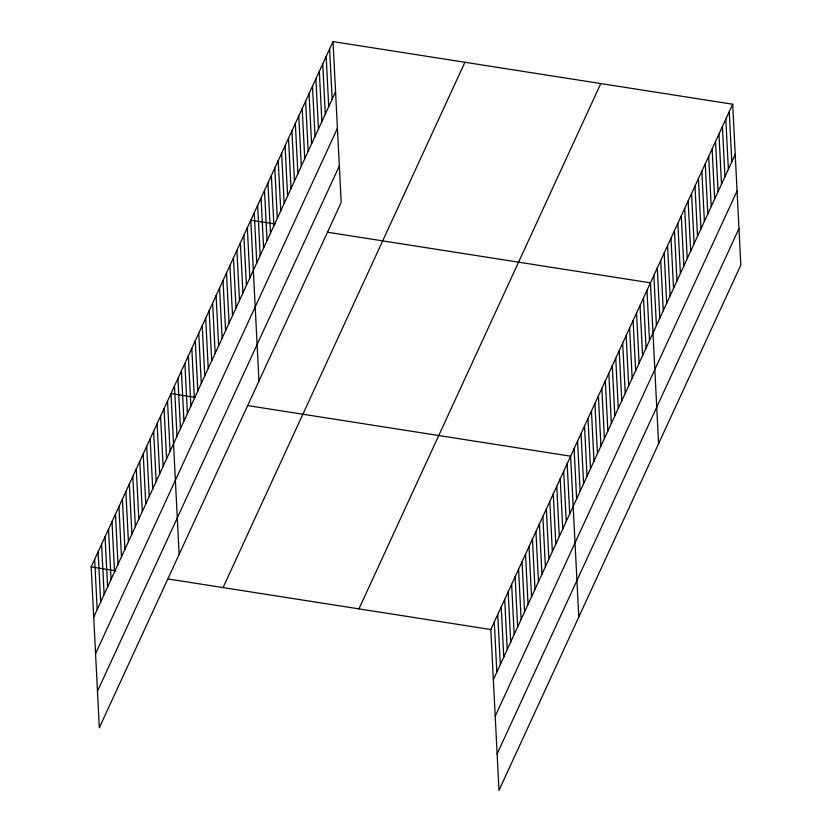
<?xml version="1.0" encoding="UTF-8"?>
<svg xmlns="http://www.w3.org/2000/svg" width="832" height="832" viewBox="0 0 832 832"><rect width="100%" height="100%" fill="white"/><g stroke="black" fill="none" stroke-linecap="round" stroke-linejoin="round"><path stroke-width="1.25" d="M333.029 41.6L341.182 202.457L99.32 727.771L91.177 566.914L333.029 41.6L732.68 104.229L740.823 265.086L498.971 790.4L490.818 629.543L732.68 104.229M93.714 617.094L335.577 91.77M95.566 653.619L337.428 128.294M97.469 691.246L339.331 165.932M223.059 587.59L464.911 62.265M358.935 608.878L600.798 83.564M493.355 679.713L735.218 154.398M495.206 716.238L737.069 190.923M497.12 753.875L738.972 228.55M275.226 224.037L250.806 220.21L258.95 381.066M327.735 232.263L650.447 282.838L658.59 443.685M195.406 397.394L170.986 393.567L179.14 554.414M247.915 405.621L570.627 456.186L578.781 617.042M91.177 566.914L115.596 570.742M168.106 578.978L490.818 629.543M729.248 111.665L731.796 161.834M725.826 119.111L728.364 169.281M722.394 126.558L724.942 176.727M718.973 133.994L721.51 184.163M715.541 141.44L718.089 191.61M712.119 148.876L714.657 199.046M708.698 156.322L711.235 206.492M705.266 163.758L707.803 213.938M701.844 171.205L704.382 221.374M698.412 178.651L700.96 228.821M694.99 186.087L697.528 236.257M691.558 193.534L694.106 243.703M688.137 200.97L690.674 251.139M684.705 208.416L687.253 258.586M681.283 215.852L683.821 266.032M677.851 223.298L680.399 273.468M674.43 230.745L676.967 280.914M671.008 238.181L673.546 288.35M667.576 245.627L670.114 295.797M664.154 253.063L666.692 303.243M660.722 260.51L663.27 310.679M657.301 267.956L659.838 318.126M653.869 275.392L656.417 325.562M646.974 290.368L649.511 340.548M643.5 297.908L646.048 348.078M640.037 305.448L642.574 355.618M636.563 312.988L639.101 363.158M633.09 320.518L635.638 370.687M629.626 328.058L632.164 378.227M626.153 335.598L628.69 385.767M622.679 343.138L625.227 393.307M619.216 350.667L621.754 400.837M615.742 358.207L618.28 408.377M612.269 365.747L614.817 415.917M608.806 373.277L611.343 423.457M605.332 380.817L607.87 430.986M601.858 388.357L604.406 438.526M598.395 395.897L600.933 446.066M594.922 403.426L597.459 453.596M591.448 410.966L593.996 461.136M587.985 418.506L590.522 468.676M584.511 426.046L587.049 476.216M581.038 433.576L583.586 483.746M577.574 441.116L580.112 491.286M574.101 448.656L576.638 498.826M567.164 463.726L569.702 513.895M563.69 471.266L566.228 521.435M560.217 478.806L562.765 528.975M556.754 486.335L559.291 536.515M553.28 493.875L555.818 544.045M549.806 501.415L552.354 551.585M546.343 508.955L548.881 559.125M542.87 516.485L545.407 566.654M539.396 524.025L541.944 574.194M535.933 531.565L538.47 581.734M532.459 539.105L534.997 589.274M528.986 546.634L531.534 596.804M525.522 554.174L528.06 604.344M522.049 561.714L524.586 611.884M518.575 569.244L521.123 619.424M515.112 576.784L517.65 626.954M511.638 584.324L514.176 634.494M508.165 591.864L510.713 642.034M504.702 599.394L507.239 649.563M501.228 606.934L503.766 657.103M497.754 614.474L500.302 664.643M494.291 622.014L496.829 672.183M329.607 49.046L332.145 99.216M326.175 56.482L328.723 106.652M322.754 63.929L325.291 114.098M319.332 71.365L321.87 121.534M315.9 78.811L318.448 128.981M312.478 86.247L315.016 136.427M309.046 93.694L311.594 143.863M305.625 101.14L308.162 151.31M302.193 108.576L304.741 158.746M298.771 116.022L301.309 166.192M295.339 123.458L297.887 173.628M291.918 130.905L294.455 181.074M288.496 138.351L291.034 188.521M285.064 145.787L287.602 195.957M281.642 153.234L284.18 203.403M278.21 160.67L280.758 210.839M274.789 168.116L277.326 218.286M271.357 175.552L273.905 225.732M267.935 182.998L270.473 233.168M264.503 190.445L267.051 240.614M261.082 197.881L263.619 248.05M257.65 205.327L260.198 255.497M254.228 212.763L256.766 262.933M247.333 227.75L249.87 277.919M243.859 235.279L246.407 285.449M240.386 242.819L242.934 292.989M236.922 250.359L239.46 300.529M233.449 257.899L235.997 308.069M229.975 265.429L232.523 315.598M226.512 272.969L229.05 323.138M223.038 280.509L225.586 330.678M219.565 288.038L222.113 338.218M216.102 295.578L218.639 345.748M212.628 303.118L215.176 353.288M209.154 310.658L211.702 360.828M205.691 318.188L208.229 368.368M202.218 325.728L204.766 375.898M198.744 333.268L201.292 383.438M195.281 340.808L197.818 390.978M191.807 348.338L194.355 398.507M188.334 355.878L190.882 406.047M184.87 363.418L187.408 413.587M181.397 370.947L183.945 421.127M177.923 378.487L180.471 428.657M174.46 386.027L176.998 436.197M167.513 401.097L170.061 451.277M164.05 408.637L166.587 458.806M160.576 416.177L163.124 466.346M157.102 423.717L159.65 473.886M153.639 431.246L156.177 481.416M150.166 438.786L152.714 488.956M146.692 446.326L149.24 496.496M143.229 453.866L145.766 504.036M139.755 461.396L142.303 511.566M136.282 468.936L138.83 519.106M132.818 476.476L135.356 526.646M129.345 484.006L131.893 534.186M125.871 491.546L128.419 541.715M122.408 499.086L124.946 549.255M118.934 506.626L121.482 556.795M115.461 514.155L118.009 564.325M111.998 521.695L114.535 571.865M108.524 529.235L111.072 579.405M105.05 536.775L107.598 586.945M101.587 544.305L104.125 594.474M98.114 551.845L100.662 602.014M94.64 559.385L97.188 609.554"/></g></svg>
